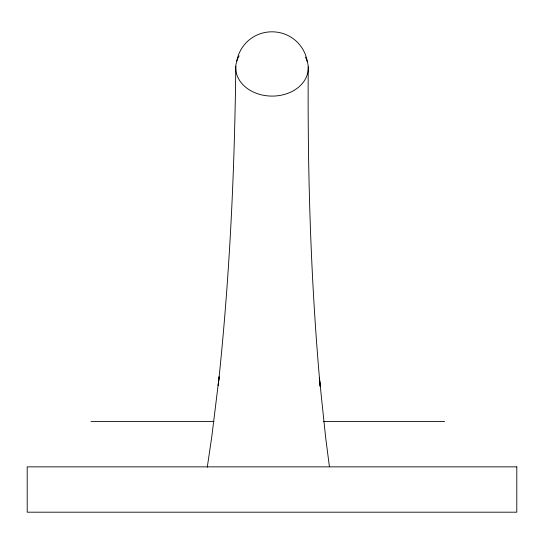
<?xml version="1.0" encoding="UTF-8"?>
<svg xmlns="http://www.w3.org/2000/svg" width="544" height="544" viewBox="0 0 544 544"><rect width="100%" height="100%" fill="white"/><g stroke="black" fill="none" stroke-linecap="round" stroke-linejoin="round"><path stroke-width="0.82" d="M308.237 66.905C307.489 173.482 310.678 280.153 320.171 386.342L319.396 377.733L325.584 436.954L329.412 466.704M235.79 66.259C234.648 172.842 229.568 279.439 218.198 385.438L219.123 376.842L211.888 435.948L207.278 467.242M236.817 60.969C240.04 43.765 254.871 31.681 272.32 31.81C289.768 31.994 304.382 44.336 307.299 61.594M91.025 421.525L213.976 421.525M323.367 421.525L444.625 421.525M305.436 57.127A36.264 28.172 0.5 0 1 271.32 96.091A36.264 28.172 0.5 0 1 239.115 55.923M516.8 466.854L27.2 466.854L27.2 512.19L516.8 512.19L516.8 466.854"/></g></svg>
